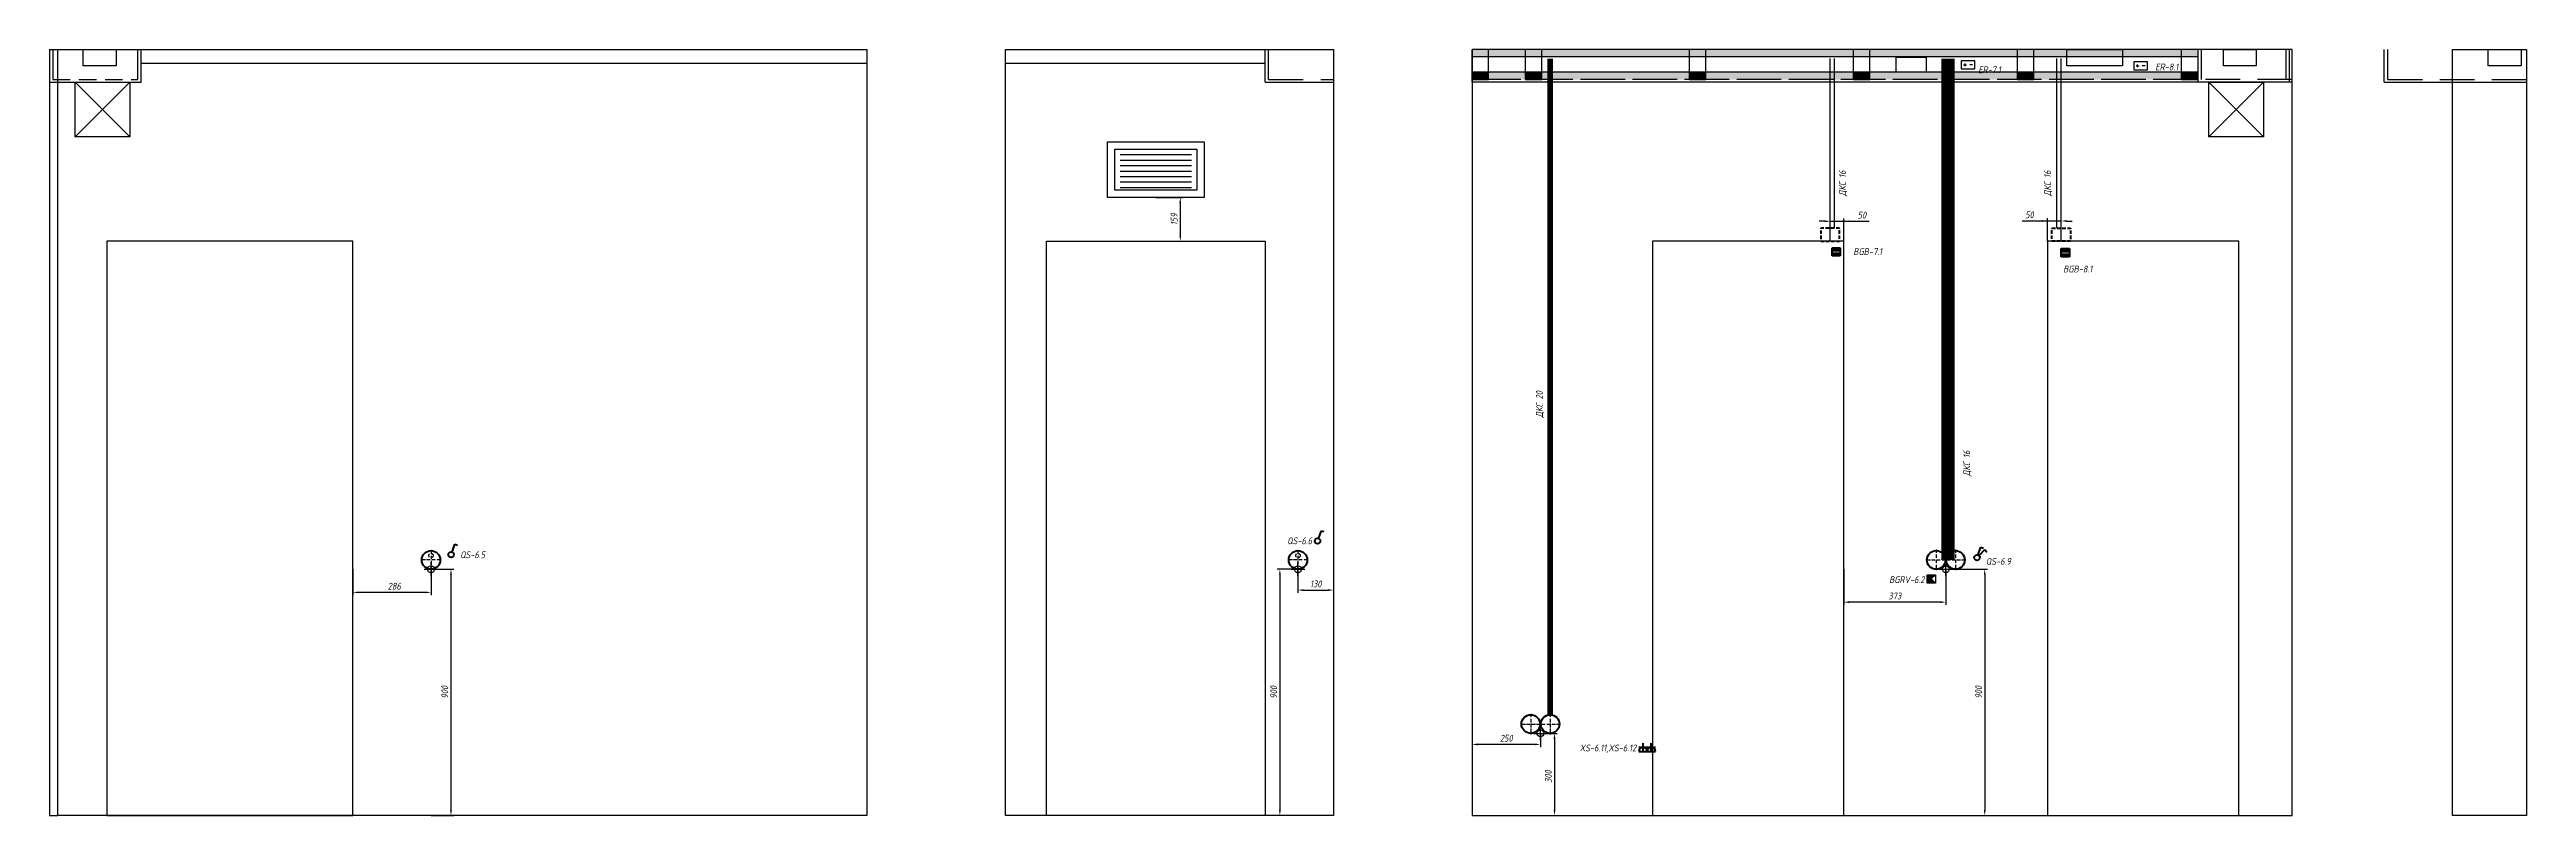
# Model space of a CAD drawing. Header units: millimetres. Extents: x -36498 to 56557, y -58468 to 154.
# Drawn here: x 10500 to 19561, y -44400 to -41600 of the extents above; entities that cross this region are included whole.
import ezdxf
from ezdxf.enums import TextEntityAlignment as Align

# ---------------------------------------------------------------- set-up
doc = ezdxf.new("R2010")
doc.units = ezdxf.units.MM
doc.header["$PDMODE"] = 34
doc.header["$PDSIZE"] = 25
doc.linetypes.add('ACAD_ISO10W100', pattern=[18.5, 12, -3, 0.5, -3])
doc.linetypes.add('DASHED', pattern=[19.05, 12.7, -6.35])
for name, color, linetype in [('01 Черновое', 7, 'Continuous'), ('02 ОВиК', 7, 'Continuous'), ('02 Розетки', 7, 'Continuous'), ('03 Потолок', 7, 'Continuous'), ('04 Лючки', 7, 'Continuous'), ('04 Освещение', 7, 'Continuous'), ('08 Пож. и техн. сигн.', 7, 'Continuous'), ('10 Перегородки', 7, 'Continuous'), ('11 Привязка размеры', 7, 'Continuous')]:
    doc.layers.add(name, color=color, linetype=linetype)
doc.styles.get("Standard").update_dxf_attribs({"font": 'Ubuntu-R.ttf'})
doc.styles.add('ГОСТ-ISOCPEUR', font='isocpeui.ttf', dxfattribs={"width": 0.8})
doc.dimstyles.new('ISO-25', dxfattribs={"dimtxt": 2.5, "dimasz": 2.5, "dimexe": 1.25, "dimexo": 0.625, "dimtad": 1, "dimtxsty": 'Standard', "dimcen": 2.5, "dimadec": 0, "dimazin": 0, "dimtfac": 1, "dimtmove": 0, "dimatfit": 3, "dimfxl": 1, "dimarcsym": 0})

# ---------------------------------------------------------------- blocks, each defined once
blk = doc.blocks.new('геркон')
at = {"lineweight": -2}
for points in [[(3, 2), (3, 3), (0, 3), (0, 2)], [(3, 0), (3, 1), (0, 1), (0, 0)]]:
    blk.add_hatch(color=0, dxfattribs=at).paths.add_polyline_path(points)
at = {"color": 0, "lineweight": -2}
for p, q in [((0, 0), (0, 3)), ((0, 3), (3, 3)), ((0, 2), (3, 2)), ((0, 1), (3, 1)), ((3, 0), (0, 0)), ((3, 3), (3, 0))]:
    blk.add_line(p, q, dxfattribs=at)
blk = doc.blocks.new('Охранный датчик')
blk.add_hatch(color=0).paths.add_polyline_path([(3, 3), (0, 3), (0, 0), (3, 0), (1.5, 1.5)])
at = {"color": 0}
for p, q in [((3, 3), (1.5, 1.5)), ((1.5, 1.5), (3, 0))]:
    blk.add_line(p, q, dxfattribs=at)
blk.add_lwpolyline([(3, 0), (0, 0), (0, 3), (3, 3)], close=True, dxfattribs=at)
blk = doc.blocks.new('кнопка 1')
at = {"color": 0, "lineweight": -2}
for p, q in [((0.35, 0.94), (1.39, 3.78)), ((1.39, 3.78), (2.34, 3.45))]:
    blk.add_line(p, q, dxfattribs=at)
blk.add_circle((0, 0), 1, dxfattribs=at)
blk = doc.blocks.new('кнопка 2')
at = {"color": 0, "lineweight": -2}
for p, q in [((0.35, 0.94), (1.39, 3.78)), ((0.71, 0.71), (2.93, 2.93)), ((1.39, 3.78), (2.34, 3.45)), ((2.93, 2.93), (3.66, 2))]:
    blk.add_line(p, q, dxfattribs=at)
blk.add_circle((0, 0), 1, dxfattribs=at)
blk = doc.blocks.new('ИП')
at = {"color": 0}
for p, q in [((0.86, 1.5), (1.91, 1.5)), ((1.38, 0.97), (1.38, 2.03)), ((4.14, 1.5), (3.09, 1.5))]:
    blk.add_line(p, q, dxfattribs=at)
blk.add_lwpolyline([(0, 0), (5, 0), (5, 3), (0, 3)], close=True, dxfattribs=at)
blk = doc.blocks.new('розетка скрытая трехполюсная')
at = {"color": 0, "lineweight": -2}
for p, q in [((-1.5, 1.5), (1.5, 1.5)), ((-1.5, 0), (1.5, 0)), ((0, 0), (0, 3))]:
    blk.add_line(p, q, dxfattribs=at)
blk.add_arc((0, 0), 1.5, 0, 180, dxfattribs=at)
blk = doc.blocks.new('*D190')
at = {"layer": '11 Привязка размеры', "color": 0, "lineweight": -2, "transparency": 16777216}
for p, q in [((11895.2, -43499.7), (11978.2, -43499.7)), ((11968.2, -43519.7), (11968.2, -44379.7)), ((11895.2, -44399.7), (11978.2, -44399.7))]:
    blk.add_line(p, q, dxfattribs=at)
at = {"layer": '11 Привязка размеры', "color": 0, "transparency": 16777216}
for points in [[(11971.5, -43519.7), (11964.9, -43519.7), (11968.2, -43499.7)], [(11964.9, -44379.7), (11971.5, -44379.7), (11968.2, -44399.7)]]:
    blk.add_solid(points, dxfattribs=at)
at = {"layer": 'Defpoints', "color": 0, "transparency": 16777216}
for p in [(11895.2, -43499.7), (11895.2, -44399.7), (11968.2, -44399.7)]:
    blk.add_point(p, dxfattribs=at)
at = {"layer": '11 Привязка размеры', "color": 0, "transparency": 16777216, "insert": (11945.7, -43949.7), "char_height": 25, "attachment_point": 5, "rotation": 90, "style": 'ГОСТ-ISOCPEUR'}
blk.add_mtext('900', dxfattribs=at)
blk = doc.blocks.new('*D191')
at = {"layer": '11 Привязка размеры', "color": 0, "lineweight": -2, "transparency": 16777216}
for p, q in [((11609.7, -43499.7), (11609.7, -43594.2)), ((11895.2, -43499.7), (11895.2, -43594.2)), ((11875.2, -43584.2), (11629.7, -43584.2))]:
    blk.add_line(p, q, dxfattribs=at)
at = {"layer": '11 Привязка размеры', "color": 0, "transparency": 16777216}
for points in [[(11629.7, -43580.9), (11629.7, -43587.5), (11609.7, -43584.2)], [(11875.2, -43587.5), (11875.2, -43580.9), (11895.2, -43584.2)]]:
    blk.add_solid(points, dxfattribs=at)
at = {"layer": 'Defpoints', "color": 0, "transparency": 16777216}
for p in [(11609.7, -43499.7), (11895.2, -43499.7), (11609.7, -43584.2)]:
    blk.add_point(p, dxfattribs=at)
at = {"layer": '11 Привязка размеры', "color": 0, "transparency": 16777216, "insert": (11760.8, -43561.7), "char_height": 25, "attachment_point": 5, "style": 'ГОСТ-ISOCPEUR'}
blk.add_mtext('286', dxfattribs=at)
blk = doc.blocks.new('*D192')
at = {"layer": '11 Привязка размеры', "color": 0, "lineweight": -2, "transparency": 16777216}
for p, q in [((15066.7, -43499.7), (15066.7, -43585.8)), ((15086.7, -43575.8), (15176.7, -43575.8)), ((15196.7, -43499.7), (15196.7, -43585.8))]:
    blk.add_line(p, q, dxfattribs=at)
at = {"layer": '11 Привязка размеры', "color": 0, "transparency": 16777216}
for points in [[(15086.7, -43572.5), (15086.7, -43579.2), (15066.7, -43575.8)], [(15176.7, -43579.2), (15176.7, -43572.5), (15196.7, -43575.8)]]:
    blk.add_solid(points, dxfattribs=at)
at = {"layer": 'Defpoints', "color": 0, "transparency": 16777216}
for p in [(15066.7, -43499.7), (15196.7, -43499.7), (15196.7, -43575.8)]:
    blk.add_point(p, dxfattribs=at)
at = {"layer": '11 Привязка размеры', "color": 0, "transparency": 16777216, "insert": (15131.7, -43553.3), "char_height": 25, "attachment_point": 5, "style": 'ГОСТ-ISOCPEUR'}
blk.add_mtext('130', dxfattribs=at)
blk = doc.blocks.new('*D193')
at = {"layer": '11 Привязка размеры', "color": 0, "lineweight": -2, "transparency": 16777216}
for p, q in [((15066.7, -43499.7), (14990.4, -43499.7)), ((15000.4, -43519.7), (15000.4, -44379.7)), ((15066.7, -44399.7), (14990.4, -44399.7))]:
    blk.add_line(p, q, dxfattribs=at)
at = {"layer": '11 Привязка размеры', "color": 0, "transparency": 16777216}
for points in [[(15003.8, -43519.7), (14997.1, -43519.7), (15000.4, -43499.7)], [(14997.1, -44379.7), (15003.8, -44379.7), (15000.4, -44399.7)]]:
    blk.add_solid(points, dxfattribs=at)
at = {"layer": 'Defpoints', "color": 0, "transparency": 16777216}
for p in [(15066.7, -43499.7), (15000.4, -44399.7), (15066.7, -44399.7)]:
    blk.add_point(p, dxfattribs=at)
at = {"layer": '11 Привязка размеры', "color": 0, "transparency": 16777216, "insert": (14977.9, -43949.7), "char_height": 25, "attachment_point": 5, "rotation": 90, "style": 'ГОСТ-ISOCPEUR'}
blk.add_mtext('900', dxfattribs=at)
blk = doc.blocks.new('*D194')
at = {"layer": '11 Привязка размеры', "color": 0, "lineweight": -2, "transparency": 16777216}
for p, q in [((14546.7, -42140.7), (14646, -42140.7)), ((14636, -42160.7), (14636, -42279.7)), ((14546.7, -42299.7), (14646, -42299.7))]:
    blk.add_line(p, q, dxfattribs=at)
at = {"layer": '11 Привязка размеры', "color": 0, "transparency": 16777216}
for points in [[(14639.4, -42160.7), (14632.7, -42160.7), (14636, -42140.7)], [(14632.7, -42279.7), (14639.4, -42279.7), (14636, -42299.7)]]:
    blk.add_solid(points, dxfattribs=at)
at = {"layer": 'Defpoints', "color": 0, "transparency": 16777216}
for p in [(14546.7, -42140.7), (14546.7, -42299.7), (14636, -42299.7)]:
    blk.add_point(p, dxfattribs=at)
at = {"layer": '11 Привязка размеры', "color": 0, "transparency": 16777216, "insert": (14613.5, -42220.2), "char_height": 25, "attachment_point": 5, "rotation": 90, "style": 'ГОСТ-ISOCPEUR'}
blk.add_mtext('159', dxfattribs=at)
blk = doc.blocks.new('*D196')
at = {"layer": '11 Привязка размеры', "color": 0, "lineweight": -2, "transparency": 16777216}
for p, q in [((15953.6, -44099.7), (16015, -44099.7)), ((16005, -44119.7), (16005, -44379.7)), ((15953.6, -44399.7), (16015, -44399.7))]:
    blk.add_line(p, q, dxfattribs=at)
at = {"layer": '11 Привязка размеры', "color": 0, "transparency": 16777216}
for points in [[(16008.4, -44119.7), (16001.7, -44119.7), (16005, -44099.7)], [(16001.7, -44379.7), (16008.4, -44379.7), (16005, -44399.7)]]:
    blk.add_solid(points, dxfattribs=at)
at = {"layer": 'Defpoints', "color": 0, "transparency": 16777216}
for p in [(15953.6, -44099.7), (15953.6, -44399.7), (16005, -44399.7)]:
    blk.add_point(p, dxfattribs=at)
at = {"layer": '11 Привязка размеры', "color": 0, "transparency": 16777216, "insert": (15982.5, -44257.8), "char_height": 25, "attachment_point": 5, "rotation": 90, "style": 'ГОСТ-ISOCPEUR'}
blk.add_mtext('300', dxfattribs=at)
blk = doc.blocks.new('*D197')
at = {"layer": '11 Привязка размеры', "color": 0, "lineweight": -2, "transparency": 16777216}
for p, q in [((15703.6, -44099.7), (15703.6, -44150)), ((15953.6, -44099.7), (15953.6, -44150)), ((15933.6, -44140), (15723.6, -44140))]:
    blk.add_line(p, q, dxfattribs=at)
at = {"layer": '11 Привязка размеры', "color": 0, "transparency": 16777216}
for points in [[(15723.6, -44136.7), (15723.6, -44143.3), (15703.6, -44140)], [(15933.6, -44143.3), (15933.6, -44136.7), (15953.6, -44140)]]:
    blk.add_solid(points, dxfattribs=at)
at = {"layer": 'Defpoints', "color": 0, "transparency": 16777216}
for p in [(15703.6, -44099.7), (15953.6, -44099.7), (15703.6, -44140)]:
    blk.add_point(p, dxfattribs=at)
at = {"layer": '11 Привязка размеры', "color": 0, "transparency": 16777216, "insert": (15828.6, -44117.5), "char_height": 25, "attachment_point": 5, "style": 'ГОСТ-ISOCPEUR'}
blk.add_mtext('250', dxfattribs=at)
blk = doc.blocks.new('*D198')
at = {"layer": '11 Привязка размеры', "color": 0, "lineweight": -2, "transparency": 16777216}
for p, q in [((17013.6, -42299.7), (17013.6, -42217.5)), ((17063.6, -42299.7), (17063.6, -42217.5)), ((16993.6, -42227.5), (16973.6, -42227.5)), ((17013.6, -42227.5), (17156, -42227.5)), ((17013.6, -42227.5), (17063.6, -42227.5))]:
    blk.add_line(p, q, dxfattribs=at)
at = {"layer": '11 Привязка размеры', "color": 0, "transparency": 16777216}
for points in [[(16993.6, -42230.8), (16993.6, -42224.2), (17013.6, -42227.5)], [(17083.6, -42224.2), (17083.6, -42230.8), (17063.6, -42227.5)]]:
    blk.add_solid(points, dxfattribs=at)
at = {"layer": 'Defpoints', "color": 0, "transparency": 16777216}
for p in [(17013.6, -42299.7), (17063.6, -42227.5), (17063.6, -42299.7)]:
    blk.add_point(p, dxfattribs=at)
at = {"layer": '11 Привязка размеры', "color": 0, "transparency": 16777216, "insert": (17129.8, -42205), "char_height": 25, "attachment_point": 5, "style": 'ГОСТ-ISOCPEUR'}
blk.add_mtext('50', dxfattribs=at)
blk = doc.blocks.new('*D199')
at = {"layer": '11 Привязка размеры', "color": 0, "lineweight": -2, "transparency": 16777216}
for p, q in [((17808.6, -42299.7), (17808.6, -42216.5)), ((17858.6, -42299.7), (17858.6, -42216.5)), ((17858.6, -42226.5), (17716.2, -42226.5)), ((17858.6, -42226.5), (17808.6, -42226.5)), ((17878.6, -42226.5), (17898.6, -42226.5))]:
    blk.add_line(p, q, dxfattribs=at)
at = {"layer": '11 Привязка размеры', "color": 0, "transparency": 16777216}
for points in [[(17788.6, -42229.8), (17788.6, -42223.1), (17808.6, -42226.5)], [(17878.6, -42223.1), (17878.6, -42229.8), (17858.6, -42226.5)]]:
    blk.add_solid(points, dxfattribs=at)
at = {"layer": 'Defpoints', "color": 0, "transparency": 16777216}
for p in [(17808.6, -42226.5), (17808.6, -42299.7), (17858.6, -42299.7)]:
    blk.add_point(p, dxfattribs=at)
at = {"layer": '11 Привязка размеры', "color": 0, "transparency": 16777216, "insert": (17742.4, -42204), "char_height": 25, "attachment_point": 5, "style": 'ГОСТ-ISOCPEUR'}
blk.add_mtext('50', dxfattribs=at)
blk = doc.blocks.new('*D200')
at = {"layer": '11 Привязка размеры', "color": 0, "lineweight": -2, "transparency": 16777216}
for p, q in [((17436.6, -43499.7), (17588.9, -43499.7)), ((17578.9, -43519.7), (17578.9, -44379.7)), ((17436.6, -44399.7), (17588.9, -44399.7))]:
    blk.add_line(p, q, dxfattribs=at)
at = {"layer": '11 Привязка размеры', "color": 0, "transparency": 16777216}
for points in [[(17582.2, -43519.7), (17575.6, -43519.7), (17578.9, -43499.7)], [(17575.6, -44379.7), (17582.2, -44379.7), (17578.9, -44399.7)]]:
    blk.add_solid(points, dxfattribs=at)
at = {"layer": 'Defpoints', "color": 0, "transparency": 16777216}
for p in [(17436.6, -43499.7), (17436.6, -44399.7), (17578.9, -44399.7)]:
    blk.add_point(p, dxfattribs=at)
at = {"layer": '11 Привязка размеры', "color": 0, "transparency": 16777216, "insert": (17556.4, -43949.7), "char_height": 25, "attachment_point": 5, "rotation": 90, "style": 'ГОСТ-ISOCPEUR'}
blk.add_mtext('900', dxfattribs=at)
blk = doc.blocks.new('*D201')
at = {"layer": '11 Привязка размеры', "color": 0, "lineweight": -2, "transparency": 16777216}
for p, q in [((17063.6, -43499.7), (17063.6, -43629.9)), ((17436.6, -43499.7), (17436.6, -43629.9)), ((17416.6, -43619.9), (17083.6, -43619.9))]:
    blk.add_line(p, q, dxfattribs=at)
at = {"layer": '11 Привязка размеры', "color": 0, "transparency": 16777216}
for points in [[(17083.6, -43616.6), (17083.6, -43623.3), (17063.6, -43619.9)], [(17416.6, -43623.3), (17416.6, -43616.6), (17436.6, -43619.9)]]:
    blk.add_solid(points, dxfattribs=at)
at = {"layer": 'Defpoints', "color": 0, "transparency": 16777216}
for p in [(17063.6, -43499.7), (17436.6, -43499.7), (17063.6, -43619.9)]:
    blk.add_point(p, dxfattribs=at)
at = {"layer": '11 Привязка размеры', "color": 0, "transparency": 16777216, "insert": (17250.1, -43597.4), "char_height": 25, "attachment_point": 5, "style": 'ГОСТ-ISOCPEUR'}
blk.add_mtext('373', dxfattribs=at)

msp = doc.modelspace()

# ---------------------------------------------------------------- hatches: boundary and pattern name
at = {"layer": '03 Потолок', "lineweight": -2}
for color, points in [(9, [(18358.6, -41626.7), (18358.6, -41599.7), (15703.6, -41599.7), (15703.6, -41626.7)]), (252, [(15763.6, -41709.7), (15763.6, -41682.7), (15703.6, -41682.7), (15703.6, -41709.7)]), (252, [(15958.6, -41709.7), (15958.6, -41682.7), (15898.6, -41682.7), (15898.6, -41709.7)]), (252, [(16558.6, -41709.7), (16558.6, -41682.7), (16498.6, -41682.7), (16498.6, -41709.7)]), (252, [(17158.6, -41709.7), (17158.6, -41682.7), (17098.6, -41682.7), (17098.6, -41709.7)]), (252, [(17758.6, -41709.7), (17758.6, -41682.7), (17698.6, -41682.7), (17698.6, -41709.7)]), (252, [(18358.6, -41709.7), (18358.6, -41682.7), (18298.6, -41682.7), (18298.6, -41709.7)])]:
    msp.add_hatch(color=color, dxfattribs=at).paths.add_polyline_path(points)
h = msp.add_hatch(color=9, dxfattribs=at)
h.paths.add_polyline_path([(18298.6, -41709.7), (18298.6, -41682.7), (17758.6, -41682.7), (17758.6, -41709.7)])
h.paths.add_polyline_path([(17698.6, -41709.7), (17698.6, -41682.7), (17158.6, -41682.7), (17158.6, -41709.7)])
h.paths.add_polyline_path([(17098.6, -41709.7), (17098.6, -41682.7), (16558.6, -41682.7), (16558.6, -41709.7)])
h.paths.add_polyline_path([(16498.6, -41709.7), (16498.6, -41682.7), (15958.6, -41682.7), (15958.6, -41709.7)])
h.paths.add_polyline_path([(15898.6, -41709.7), (15898.6, -41682.7), (15763.6, -41682.7), (15763.6, -41709.7)])

# ---------------------------------------------------------------- linework, layer by layer
at = {"layer": '01 Черновое'}
for points in [[(10529.7, -44399.7), (10529.7, -41599.7), (13489.7, -41599.7), (13489.7, -44399.7)], [(15196.7, -41599.7), (15196.7, -44399.7), (13996.7, -44399.7), (13996.7, -41599.7)], [(15703.6, -41599.7), (15703.6, -44399.7), (18703.6, -44399.7), (18703.6, -41599.7)], [(19560.6, -41599.7), (19560.6, -44399.7), (19290.6, -44399.7), (19290.6, -41599.7)], [(10709.7, -42299.7), (10709.7, -44399.7), (11609.7, -44399.7), (11609.7, -42299.7)], [(14946.7, -42299.7), (14946.7, -44399.7), (14146.7, -44399.7), (14146.7, -42299.7)], [(16363.6, -42299.7), (16363.6, -44399.7), (17063.6, -44399.7), (17063.6, -42299.7)], [(17808.6, -42299.7), (17808.6, -44399.7), (18508.6, -44399.7), (18508.6, -42299.7)]]:
    msp.add_lwpolyline(points, close=True, dxfattribs=at)
at = {"layer": '02 ОВиК', "color": 6}
for p, q in [((14416.7, -41983.7), (14676.7, -41983.7)), ((14416.7, -42003.7), (14676.7, -42003.7)), ((14416.7, -42023.7), (14676.7, -42023.7)), ((14416.7, -42043.7), (14676.7, -42043.7)), ((14416.7, -42063.7), (14676.7, -42063.7)), ((14416.7, -42083.7), (14676.7, -42083.7)), ((14416.7, -42103.7), (14676.7, -42103.7))]:
    msp.add_line(p, q, dxfattribs=at)
at = {"layer": '02 ОВиК', "linetype": 'Continuous', "lineweight": -2, "flags": 128}
for points in [[(10623.2, -41659.7), (10623.2, -41599.7), (10743.2, -41599.7), (10743.2, -41659.7)], [(17878.6, -41659.7), (17878.6, -41599.7), (18082.6, -41599.7), (18082.6, -41659.7)], [(18452.1, -41659.7), (18452.1, -41599.7), (18572.1, -41599.7), (18572.1, -41659.7)], [(19420.6, -41659.7), (19420.6, -41599.7), (19540.6, -41599.7), (19540.6, -41659.7)]]:
    msp.add_lwpolyline(points, close=True, dxfattribs=at)
at = {"layer": '02 ОВиК', "color": 6, "flags": 128}
for points in [[(17255, -41682.2), (17255, -41627.2), (17365, -41627.2), (17365, -41682.2)], [(14396.7, -42113.7), (14396.7, -41963.7), (14696.7, -41963.7), (14696.7, -42113.7)]]:
    msp.add_lwpolyline(points, close=True, dxfattribs=at)
at = {"layer": '02 ОВиК', "color": 6}
msp.add_lwpolyline([(14369.7, -42140.7), (14369.7, -41936.7), (14723.7, -41936.7), (14723.7, -42140.7)], close=True, dxfattribs=at)
at = {"layer": '02 Розетки', "color": 1, "flags": 128}
msp.add_lwpolyline([(15989.1, -44031.7, 20, 20, 0), (15989.1, -41632.7, 20, 20, 0)], format="xyseb", dxfattribs=at)
at = {"layer": '02 Розетки', "color": 1, "lineweight": 40}
for centre in [(15918.1, -44065.7), (15989.1, -44065.7)]:
    msp.add_circle(centre, 34, dxfattribs=at)
at = {"layer": '03 Потолок', "color": 1, "ltscale": 10}
for p, q in [((10499.7, -41599.7), (10499.7, -41719.2)), ((10834.7, -41719.2), (10834.7, -41599.7)), ((14946.7, -41719.2), (14946.7, -41599.7)), ((15703.6, -41719.2), (15703.6, -41599.7)), ((18358.6, -41626.7), (15703.6, -41626.7)), ((18358.6, -41626.7), (15703.6, -41626.7)), ((15763.6, -41709.7), (15763.6, -41599.7)), ((15898.6, -41709.7), (15898.6, -41599.7)), ((15958.6, -41709.7), (15958.6, -41599.7)), ((16498.6, -41709.7), (16498.6, -41599.7)), ((16558.6, -41709.7), (16558.6, -41599.7)), ((17098.6, -41709.7), (17098.6, -41599.7)), ((17158.6, -41709.7), (17158.6, -41599.7)), ((17698.6, -41709.7), (17698.6, -41599.7)), ((17758.6, -41709.7), (17758.6, -41599.7)), ((18298.6, -41709.7), (18298.6, -41599.7)), ((18358.6, -41599.7), (18358.6, -41719.2)), ((18693.6, -41719.2), (18693.6, -41599.7)), ((19040.6, -41719.2), (19040.6, -41599.7)), ((14946.7, -41719.2), (15196.7, -41719.2)), ((18358.6, -41682.7), (15703.6, -41682.7)), ((18703.6, -41719.2), (15703.6, -41719.2)), ((19040.6, -41719.2), (19560.6, -41719.2))]:
    msp.add_line(p, q, dxfattribs=at)
at = {"layer": '03 Потолок', "color": 1, "linetype": 'DASHED', "ltscale": 10}
for p, q in [((10512.2, -41599.7), (10512.2, -41709.7)), ((10822.2, -41709.7), (10822.2, -41599.7)), ((14959.2, -41709.7), (14959.2, -41599.7)), ((18371.1, -41599.7), (18371.1, -41709.7)), ((18681.1, -41709.7), (18681.1, -41599.7)), ((19053.1, -41709.7), (19053.1, -41599.7)), ((14959.2, -41709.7), (15196.7, -41709.7)), ((18703.6, -41709.7), (15703.6, -41709.7)), ((18358.6, -41709.7), (15703.6, -41709.7)), ((19053.1, -41709.7), (19560.6, -41709.7))]:
    msp.add_line(p, q, dxfattribs=at)
at = {"layer": '03 Потолок', "color": 1, "ltscale": 5}
for p, q in [((10834.7, -41649.7), (13489.7, -41649.7)), ((13996.7, -41649.7), (14946.7, -41649.7))]:
    msp.add_line(p, q, dxfattribs=at)
at = {"layer": '03 Потолок', "color": 1, "lineweight": -2}
msp.add_line((10499.7, -41719.2), (10834.7, -41719.2), dxfattribs=at)
at = {"layer": '03 Потолок', "color": 1, "linetype": 'DASHED', "ltscale": 5}
msp.add_line((10512.2, -41709.7), (10822.2, -41709.7), dxfattribs=at)
at = {"layer": '03 Потолок', "color": 1, "lineweight": -2}
for points in [[(15763.6, -41709.7), (15763.6, -41682.7), (15703.6, -41682.7), (15703.6, -41709.7)], [(15958.6, -41709.7), (15958.6, -41682.7), (15898.6, -41682.7), (15898.6, -41709.7)], [(16558.6, -41709.7), (16558.6, -41682.7), (16498.6, -41682.7), (16498.6, -41709.7)], [(17158.6, -41709.7), (17158.6, -41682.7), (17098.6, -41682.7), (17098.6, -41709.7)], [(17758.6, -41709.7), (17758.6, -41682.7), (17698.6, -41682.7), (17698.6, -41709.7)], [(18358.6, -41709.7), (18358.6, -41682.7), (18298.6, -41682.7), (18298.6, -41709.7)]]:
    msp.add_lwpolyline(points, close=True, dxfattribs=at)
at = {"layer": '04 Лючки', "color": 2, "lineweight": -2}
for p, q in [((10793.2, -41919.2), (10593.2, -41719.2)), ((10793.2, -41719.2), (10593.2, -41919.2)), ((18398.1, -41719.2), (18598.1, -41919.2)), ((18398.1, -41919.2), (18598.1, -41719.2))]:
    msp.add_line(p, q, dxfattribs=at)
for points in [[(10593.2, -41719.2), (10793.2, -41719.2), (10793.2, -41919.2), (10593.2, -41919.2)], [(18598.1, -41919.2), (18398.1, -41919.2), (18398.1, -41719.2), (18598.1, -41719.2)]]:
    msp.add_lwpolyline(points, close=True, dxfattribs=at)
at = {"layer": '04 Освещение', "color": 3, "const_width": 16}
for points in [[(17428.6, -43465.7), (17428.6, -41632.7)], [(17460.6, -43465.7), (17460.6, -41632.7)]]:
    msp.add_lwpolyline(points, dxfattribs=at)
at = {"layer": '04 Освещение', "color": 111, "const_width": 16}
msp.add_lwpolyline([(17444.6, -43465.7), (17444.6, -41632.7)], dxfattribs=at)
at = {"layer": '04 Освещение', "color": 3, "lineweight": 40}
for centre in [(11895.2, -43465.7), (15066.7, -43465.7), (17401.1, -43465.7), (17472.1, -43465.7)]:
    msp.add_circle(centre, 34, dxfattribs=at)
at = {"layer": '04 Освещение', "color": 3, "linetype": 'DASHED'}
for centre in [(11895.2, -43449.6), (15066.7, -43449.6)]:
    msp.add_circle(centre, 8, dxfattribs=at)
at = {"layer": '08 Пож. и техн. сигн.'}
for p, q in [((17013.6, -42252.7), (17013.6, -41632.7)), ((17029.6, -42252.7), (17029.6, -41632.7)), ((17842.6, -42252.7), (17842.6, -41632.7)), ((17858.6, -42252.7), (17858.6, -41632.7))]:
    msp.add_line(p, q, dxfattribs=at)
at = {"layer": '08 Пож. и техн. сигн.', "linetype": 'DASHED', "lineweight": 40, "flags": 128}
for points in [[(17047.6, -42252.7), (16979.6, -42252.7), (16979.6, -42299.7), (17047.6, -42299.7)], [(17824.6, -42252.7), (17892.6, -42252.7), (17892.6, -42299.7), (17824.6, -42299.7)]]:
    msp.add_lwpolyline(points, close=True, dxfattribs=at)
at = {"layer": '10 Перегородки', "color": 74, "linetype": 'Continuous', "ltscale": 10}
for p, q in [((10499.7, -41599.7), (10499.7, -44399.7)), ((10499.7, -41599.7), (10529.7, -41599.7)), ((10499.7, -44399.7), (10529.7, -44399.7))]:
    msp.add_line(p, q, dxfattribs=at)
at = {"layer": '11 Привязка размеры', "linetype": 'ACAD_ISO10W100'}
for p, q in [((11929.2, -43465.7), (11861.2, -43465.7)), ((11895.2, -43431.7), (11895.2, -43499.7)), ((15100.7, -43465.7), (15032.7, -43465.7)), ((15066.7, -43431.7), (15066.7, -43499.7)), ((17367.1, -43465.7), (17506.1, -43465.7)), ((17401.1, -43427.8), (17401.1, -43503.6)), ((17472.1, -43427.8), (17472.1, -43503.6)), ((15918.1, -44027.8), (15918.1, -44103.6)), ((15989.1, -44027.8), (15989.1, -44103.6)), ((15884.1, -44065.7), (16023.1, -44065.7))]:
    msp.add_line(p, q, dxfattribs=at)
at = {"layer": '11 Привязка размеры', "lineweight": -2}
for p in [(11895.2, -43499.7), (15066.7, -43499.7), (17436.6, -43499.7), (15953.6, -44099.7)]:
    msp.add_point(p, dxfattribs=at)

# ---------------------------------------------------------------- block references
at = {"layer": '02 Розетки', "color": 1, "lineweight": 40, "xscale": 10, "yscale": 10, "zscale": 10}
for p in [(16329, -44165.6), (16359, -44165.6)]:
    msp.add_blockref('розетка скрытая трехполюсная', p, dxfattribs=at)
at = {"layer": '04 Освещение', "xscale": 10, "yscale": 10, "zscale": 10}
for p in [(17492.9, -41670.6), (18124.2, -41674.1)]:
    msp.add_blockref('ИП', p, dxfattribs=at)
at = {"layer": '04 Освещение', "color": 3, "lineweight": 40, "xscale": 10, "yscale": 10, "zscale": 10}
for name, p in [('кнопка 1', (15138.4, -43396.5)), ('кнопка 1', (11968.7, -43446.3)), ('кнопка 2', (17550.5, -43457.2))]:
    msp.add_blockref(name, p, dxfattribs=at)
at = {"layer": '04 Освещение', "color": 1, "lineweight": 40, "xscale": 10, "yscale": 10, "zscale": 10}
msp.add_blockref('Охранный датчик', (17368.4, -43550.2), dxfattribs=at)
at = {"layer": '08 Пож. и техн. сигн.', "lineweight": 40, "xscale": 10, "yscale": 10, "zscale": 10}
for p in [(17020.4, -42354.4), (17858.9, -42357.6)]:
    msp.add_blockref('геркон', p, dxfattribs=at)

# ---------------------------------------------------------------- texts
at = {"layer": '02 Розетки', "linetype": 'Continuous', "style": 'ГОСТ-ISOCPEUR', "width": 0.8}
msp.add_text('XS-6.11,XS-6.12', height=25, dxfattribs=at).set_placement((16304, -44165.6), align=Align.RIGHT)
at = {"layer": '02 Розетки', "color": 1, "insert": (15967.5, -42944.9), "char_height": 25, "width": 270.313, "attachment_point": 7, "rotation": 90, "style": 'ГОСТ-ISOCPEUR'}
msp.add_mtext('{ДКС 20}', dxfattribs=at)
at = {"layer": '04 Освещение', "linetype": 'Continuous', "style": 'ГОСТ-ISOCPEUR', "width": 0.8}
for s, p in [('ER-7.1', (17555.2, -41686.1)), ('ER-8.1', (18202.8, -41675.9)), ('QS-6.5', (12001.9, -43459.3)), ('QS-6.9', (17583.1, -43483.5))]:
    msp.add_text(s, height=25, dxfattribs=at).set_placement(p)
for s, p in [('QS-6.6', (15118.2, -43408.3)), ('BGRV-6.2', (17358.4, -43550.2))]:
    msp.add_text(s, height=25, dxfattribs=at).set_placement(p, align=Align.RIGHT)
at = {"layer": '04 Освещение', "color": 3, "insert": (17530.7, -43159.2), "char_height": 25, "width": 270.313, "attachment_point": 7, "rotation": 90, "style": 'ГОСТ-ISOCPEUR'}
msp.add_mtext('{ДКС 16}', dxfattribs=at)
at = {"layer": '08 Пож. и техн. сигн.', "linetype": 'Continuous', "style": 'ГОСТ-ISOCPEUR', "width": 0.8}
for s, p in [('BGB-7.1', (17203.3, -42350.7)), ('BGB-8.1', (17972.2, -42414.7))]:
    msp.add_text(s, height=25, dxfattribs=at).set_placement(p, align=Align.RIGHT)
at = {"layer": '08 Пож. и техн. сигн.', "char_height": 25, "width": 270.313, "rotation": 90, "style": 'ГОСТ-ISOCPEUR'}
for insert, attachment_point in [((17046, -42135.4), 1), ((17826.3, -42135.4), 7)]:
    msp.add_mtext('{ДКС 16}', dxfattribs=dict(at, insert=insert, attachment_point=attachment_point))

# ---------------------------------------------------------------- dimensions: what is measured, and where the dimension line sits
at = {"layer": '11 Привязка размеры'}
for base, p1, p2, picture, middle in [((14636, -42299.7), (14546.7, -42140.7), (14546.7, -42299.7), '*D194', (14613.5, -42220.2)), ((11968.2, -44399.7), (11895.2, -43499.7), (11895.2, -44399.7), '*D190', (11945.7, -43949.7)), ((15000.4, -44399.7), (15066.7, -43499.7), (15066.7, -44399.7), '*D193', (14977.9, -43949.7)), ((17578.9, -44399.7), (17436.6, -43499.7), (17436.6, -44399.7), '*D200', (17556.4, -43949.7))]:
    dim = msp.add_linear_dim(base=base, p1=p1, p2=p2, angle=90, dimstyle='ISO-25', override={"dimtxt": 25, "dimasz": 20, "dimexe": 10, "dimexo": 0, "dimgap": 10, "dimdec": 0, "dimtxsty": 'ГОСТ-ISOCPEUR'}, dxfattribs=at)
    dim.commit()
    dim.dimension.update_dxf_attribs({"geometry": picture, "text_midpoint": middle})
for base, p1, p2, picture, middle in [((17063.6, -42227.5), (17013.6, -42299.7), (17063.6, -42299.7), '*D198', (17129.8, -42205)), ((17808.6, -42226.5), (17858.6, -42299.7), (17808.6, -42299.7), '*D199', (17742.4, -42204)), ((15703.6, -44140), (15953.6, -44099.7), (15703.6, -44099.7), '*D197', (15828.6, -44117.5))]:
    dim = msp.add_linear_dim(base=base, p1=p1, p2=p2, dimstyle='ISO-25', override={"dimtxt": 25, "dimasz": 20, "dimexe": 10, "dimexo": 0, "dimgap": 10, "dimdec": 0, "dimtxsty": 'ГОСТ-ISOCPEUR'}, dxfattribs=at)
    dim.commit()
    dim.dimension.update_dxf_attribs({"geometry": picture, "text_midpoint": middle})
for base, p1, p2, picture, middle in [((11609.7150116, -43584.1871568), (11895.2150116, -43499.7314239), (11609.7150116, -43499.7314239), '*D191', (11760.8135958, -43584.1871568)), ((15196.7, -43575.8), (15066.7, -43499.7), (15196.7, -43499.7), '*D192', (15131.7, -43575.8)), ((17063.6, -43619.9), (17436.6, -43499.7), (17063.6, -43499.7), '*D201', (17250.1, -43619.9))]:
    dim = msp.add_linear_dim(base=base, p1=p1, p2=p2, dimstyle='ISO-25', override={"dimtxt": 25, "dimasz": 20, "dimexe": 10, "dimexo": 0, "dimgap": 10, "dimdec": 0, "dimtxsty": 'ГОСТ-ISOCPEUR'}, dxfattribs=at)
    dim.commit()
    dim.dimension.update_dxf_attribs({"geometry": picture, "text_midpoint": middle, "dimtype": 160})
dim = msp.add_linear_dim(base=(16005, -44399.7), p1=(15953.6, -44099.7), p2=(15953.6, -44399.7), angle=90, dimstyle='ISO-25', override={"dimtxt": 25, "dimasz": 20, "dimexe": 10, "dimexo": 0, "dimgap": 10, "dimdec": 0, "dimtxsty": 'ГОСТ-ISOCPEUR'}, dxfattribs=at)
dim.commit()
dim.dimension.update_dxf_attribs({"geometry": '*D196', "text_midpoint": (16005, -44257.8), "dimtype": 160})

doc.saveas('drawing.dxf')
